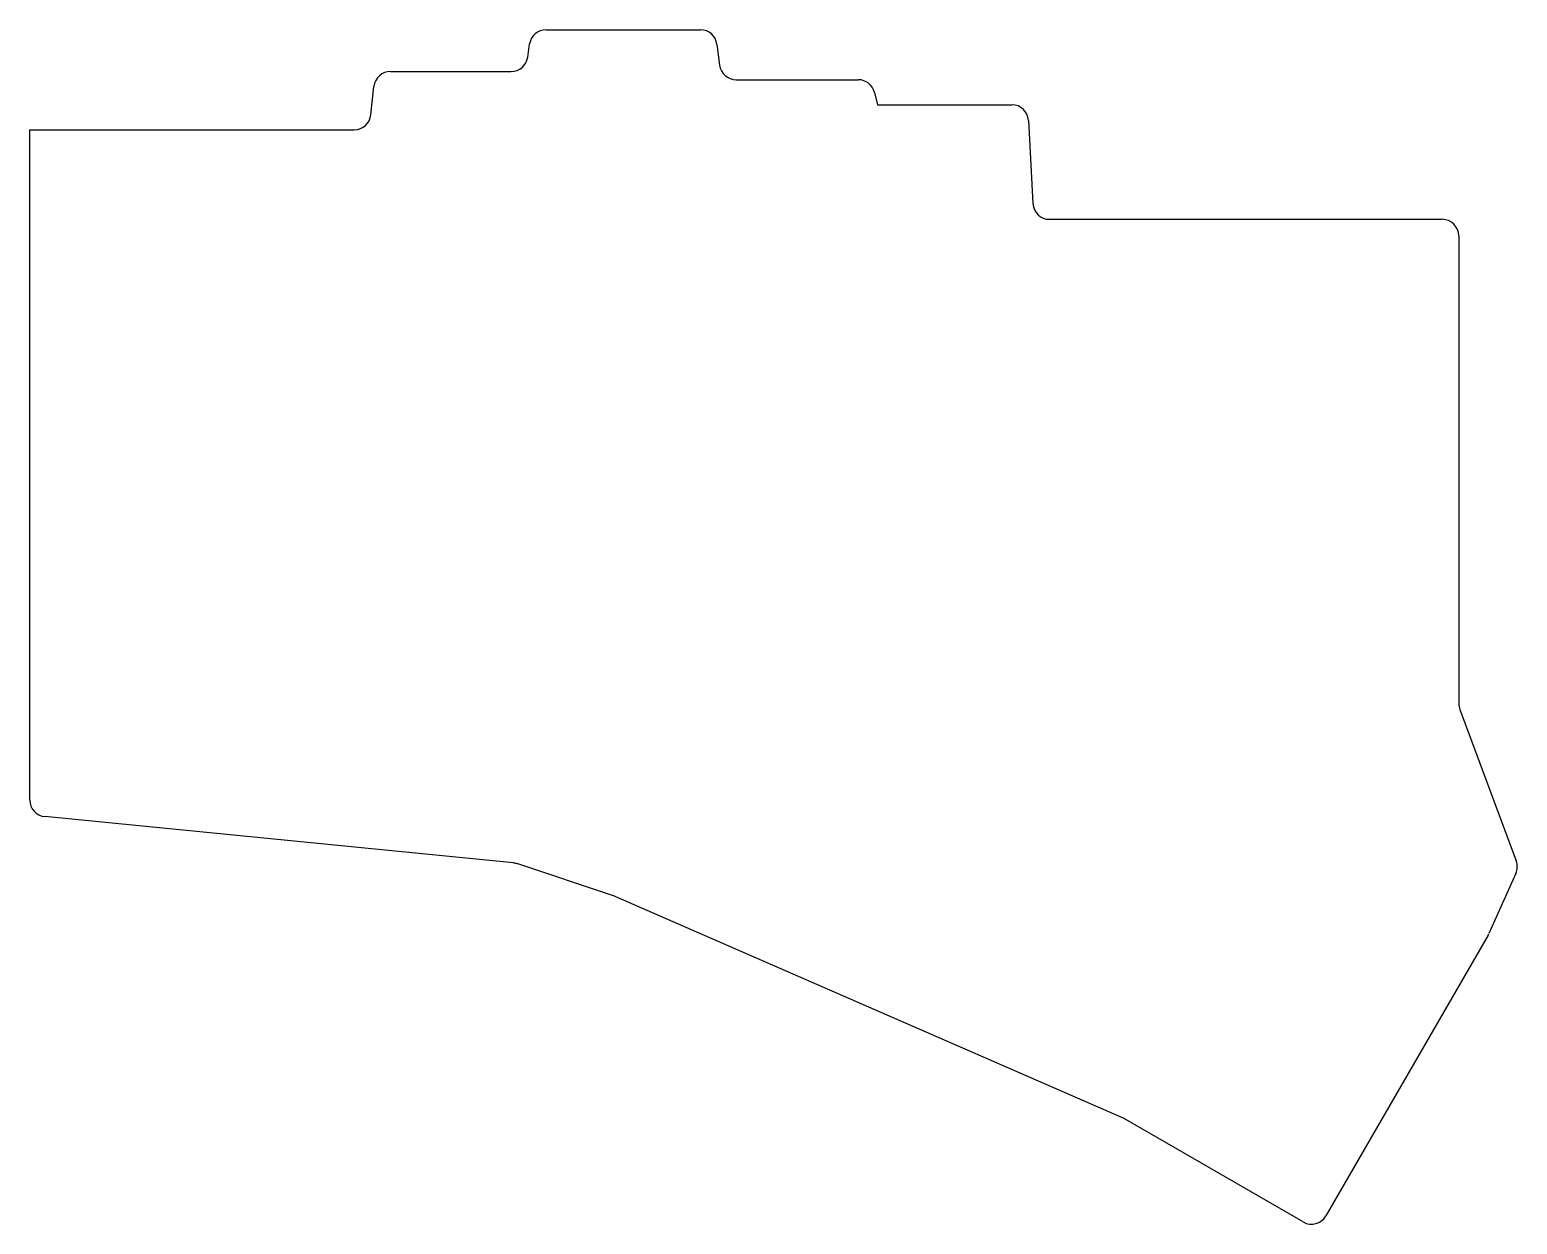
# Model space of a CAD drawing. Header units: millimetres. Extents: x 85 to 264, y -198 to -54.
import ezdxf

# ---------------------------------------------------------------- set-up
doc = ezdxf.new("R2010")
doc.units = ezdxf.units.MM

msp = doc.modelspace()

# ---------------------------------------------------------------- linework, layer by layer
for p, q in [((146.97, -54.5), (165.48, -54.5)), ((144.76, -57.8), (144.99, -56.2)), ((167.47, -56.25), (167.78, -58.75)), ((128.3, -59.5), (142.78, -59.5)), ((169.77, -60.5), (184.44, -60.5)), ((125.94, -64.71), (126.31, -61.29)), ((186.38, -62.01), (186.75, -63.5)), ((186.75, -63.5), (202.86, -63.5)), ((204.85, -65.39), (205.4, -75.36)), ((85, -146.94), (85, -66.5)), ((85, -66.5), (123.95, -66.5)), ((207.39, -77.25), (254.5, -77.25)), ((256.5, -79.25), (256.5, -135.39)), ((256.63, -136.09), (263.39, -154.23)), ((143.03, -154.48), (86.8, -148.93)), ((155.16, -158.47), (143.46, -154.57)), ((263.34, -155.74), (260.1, -162.97)), ((216.07, -185.03), (155.33, -158.54)), ((260.01, -163.16), (240.56, -196.84)), ((237.83, -197.57), (216.27, -185.13))]:
    msp.add_line(p, q)
for centre, start, end in [((146.97, -56.5), 90, 171.4692), ((165.48, -56.5), 7.125, 90), ((142.78, -57.5), 270, 351.4692), ((169.77, -58.5), 187.125, 270), ((128.3, -61.5), 90, 173.8845), ((184.44, -62.5), 14.038, 90), ((202.86, -65.5), 3.1221, 90), ((123.95, -64.5), 270, 353.8845), ((207.39, -75.25), 183.1221, 270), ((254.5, -79.25), 0, 90), ((258.5, -135.39), 180, 200.4529), ((87, -146.94), 180, 264.3625), ((142.83, -156.47), 71.565, 84.3625), ((261.52, -154.93), 335.8395, 20.4529), ((154.53, -160.37), 66.4342, 71.565), ((258.27, -162.16), 330, 335.8395), ((215.27, -186.86), 60, 66.4342), ((238.83, -195.84), 240, 330)]:
    msp.add_arc(centre, 2, start, end)

doc.saveas('drawing.dxf')
